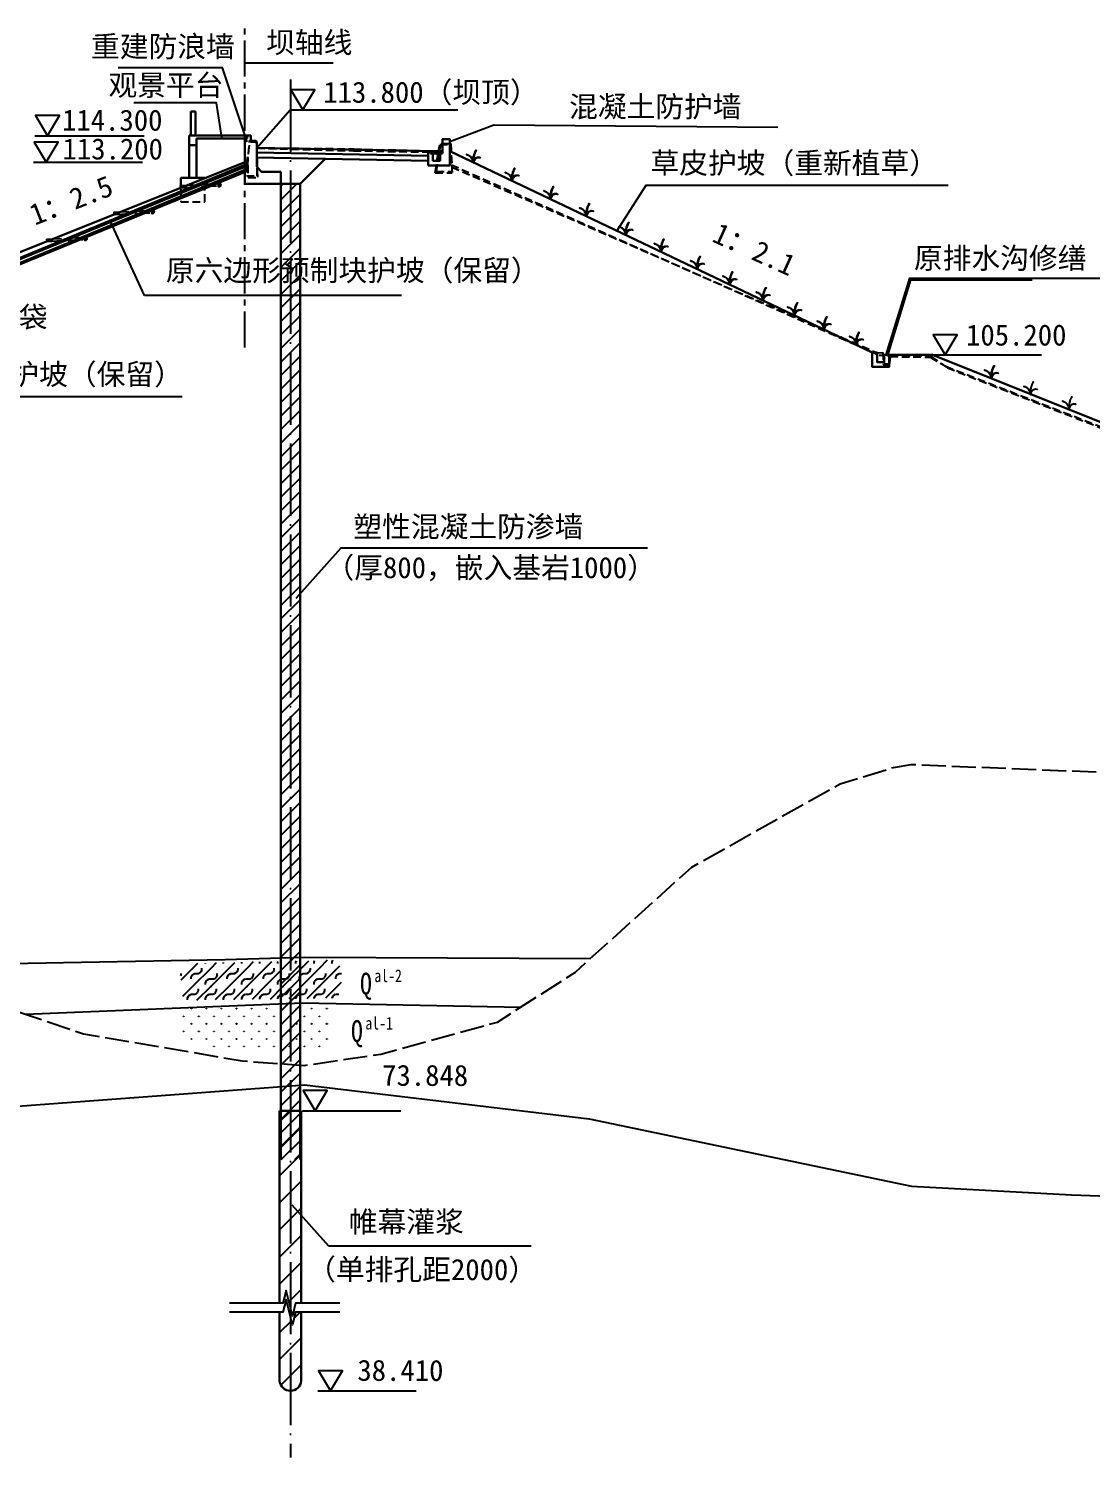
# Model space of a CAD drawing. Header units: millimetres. Extents: x 2456 to 5353, y 685 to 1986.
# Drawn here: x 3744.4 to 3920.9, y 911.2 to 1148.4 of the extents above; entities that cross this region are included whole.
import ezdxf
from ezdxf.enums import TextEntityAlignment as Align

# ---------------------------------------------------------------- set-up
doc = ezdxf.new("R2010")
doc.units = ezdxf.units.MM
for name, pattern in [('ACAD_ISO04W100', [30, 24, -3, 0, -3]), ('CENTER2', [1.125, 0.75, -0.125, 0.125, -0.125]), ('DASH', [0.35, 0.25, -0.1]), ('DASHED', [19.05, 12.7, -6.35]), ('line6', [20, 10, 0, 10]), ('X1', [5, 4, -1])]:
    doc.linetypes.add(name, pattern=pattern)
doc.layers.get('0').update_dxf_attribs({"color": 10})
doc.layers.add('0-剖面粗线TS', color=7, linetype='Continuous', lineweight=30)
doc.layers.add('结构线', color=201, linetype='Continuous', lineweight=30)
for name, color, linetype in [('0-地质', 7, 'Continuous'), ('grass', 7, 'Continuous'), ('TC', 8, 'Continuous'), ('TXT-DIM', 7, 'Continuous'), ('TXT-NOTE', 2, 'Continuous'), ('中心线', 1, 'ACAD_ISO04W100')]:
    doc.layers.add(name, color=color, linetype=linetype)
doc.styles.add('lhz', font='k.shx', dxfattribs={"height": 1, "bigfont": 'hztxt.shx'})
doc.styles.add('st', font='', dxfattribs={"height": 1.23})
doc.styles.add('宋体', font='')
doc.styles.get('st').set_extended_font_data('SimSun')
doc.styles.get('宋体').set_extended_font_data('SimSun')
doc.linetypes.add('LINE7F', pattern='A,3,["×",lhz,S=0.25,R=0,X=0.01,Y=-0.1],-0.2,["×",lhz,S=0.25,R=0,X=0.01,Y=-0.1],-0.2,["×",lhz,S=0.25,R=0,X=0.01,Y=-0.1],-0.2,["×",lhz,S=0.25,R=0,X=0.01,Y=-0.1],-0.2', length=3.8)

# ---------------------------------------------------------------- blocks, each defined once
blk = doc.blocks.new('$_grass2')
for points in [[(0.08, 0), (0.04, 0.09), (0.04, 0.18), (0, 0.28), (-0.04, 0.37), (-0.04, 0.46), (-0.08, 0.56), (-0.08, 0.65), (-0.16, 0.7), (-0.16, 0.79), (-0.23, 0.83), (-0.23, 0.93), (-0.31, 1.02), (-0.35, 1.11), (-0.43, 1.16), (-0.47, 1.25), (-0.55, 1.3), (-0.62, 1.34), (-0.7, 1.34), (-0.78, 1.39), (-0.86, 1.44), (-0.97, 1.44), (-1.05, 1.48), (-1.36, 1.48), (-1.44, 1.44), (-1.52, 1.44), (-1.52, 1.48)], [(1.75, 1.86), (1.71, 1.9), (1.79, 1.9), (1.64, 1.9), (1.56, 1.86), (1.44, 1.86), (1.36, 1.81), (1.29, 1.76), (1.21, 1.72), (1.13, 1.72), (1.09, 1.62), (1.01, 1.62), (0.94, 1.58), (0.86, 1.53), (0.74, 1.44), (0.66, 1.34), (0.66, 1.25), (0.58, 1.16), (0.51, 1.11), (0.51, 1.02), (0.43, 1.02), (0.39, 0.88), (0.35, 0.79), (0.27, 0.74), (0.27, 0.65), (0.23, 0.56), (0.2, 0.46), (0.12, 0.28), (0.08, 0.18), (0, 0), (0, 0.14), (0.04, 0.23), (0.04, 0.6), (0.08, 0.7), (0.08, 1.16), (0.04, 1.3), (0.04, 1.58), (0, 1.72), (0, 1.81), (-0.04, 1.9), (-0.04, 2.09), (-0.08, 2.18), (-0.08, 2.27), (-0.16, 2.37), (-0.16, 2.46), (-0.19, 2.55), (-0.23, 2.64), (-0.27, 2.74), (-0.31, 2.83), (-0.35, 2.92), (-0.39, 3.02), (-0.39, 3.11), (-0.39, 3.06)]]:
    blk.add_lwpolyline(points)
blk = doc.blocks.new('_grass2')
at = {"layer": 'grass'}
blk.add_blockref('$_grass2', (0, 0), dxfattribs=at)

msp = doc.modelspace()

# ---------------------------------------------------------------- hatches: boundary and pattern name
h = msp.add_hatch()
h.set_pattern_fill('ANSI31', color=0, scale=0.5, style=0)
h.set_pattern_definition([(45, (3787.2701, 1094.0545), (-1.122532, 1.122532), [])])
h.paths.add_polyline_path([(3789.4765, 1122.6413), (3786.2765, 1122.6413), (3786.2765, 1056.82), (3786.2765, 968.7762), (3789.4765, 968.7762)])
h = msp.add_hatch()
h.set_pattern_fill('ANSI31', color=0, scale=0.5, style=0)
h.set_pattern_definition([(45, (3787.2701, 1094.0545), (-1.122532, 1.122532), [])])
h.paths.add_polyline_path([(3789.4765, 1122.6413), (3786.2765, 1122.6413), (3786.2765, 1056.82), (3786.2765, 960.6601), (3789.4765, 960.6601)])
at = {"layer": '0-地质'}
h = msp.add_hatch(dxfattribs=at)
h.set_pattern_fill('Q123', color=0, scale=6, style=0, pattern_type=2)
h.set_pattern_definition([(90, (-2810.6167, 3888.646), (-6, 4e-16), [0.3, -5.7]), (63.4349, (-2810.6167, 3888.9458), (2.4e-06, 6.0000001), [0.33541, -13.08102]), (45, (-2810.4667, 3889.246), (5e-16, 6.0000019), [0.212132, -8.27316]), (26.5651, (-2810.3167, 3889.3958), (-6.0000001, -2.4e-06), [0.33541, -13.08102]), (0, (-2810.0167, 3889.546), (0, 6), [0.3, -5.7]), (0, (-2809.7167, 3889.546), (0, 6), [0.3, -5.7]), (26.5651, (-2809.4167, 3889.5458), (-6.0000001, -2.4e-06), [0.33541, -13.08102]), (45, (-2809.1167, 3889.696), (5e-16, 6.0000019), [0.212132, -8.27316]), (63.4349, (-2808.9667, 3889.8458), (2.4e-06, 6.0000001), [0.33541, -13.08102]), (90, (-2808.8167, 3890.146), (-6, 4e-16), [0.3, -5.7]), (45, (-2813.3167, 3887.446), (5e-16, 6.0000019), [8.48526, -2.14e-05]), (225, (-2807.3167, 3890.446), (9e-16, 6.0000019), [4.242642, -4.242642]), (225, (-2810.3167, 3893.446), (9e-16, 6.0000019), [4.242642, -4.242642]), (0, (-2813.3167, 3888.646), (1e-15, 6), [0.15, -5.85]), (0, (-2813.1667, 3888.646), (0, 6), [0.3, -5.7]), (26.5651, (-2812.8667, 3888.6458), (-6.0000001, -2.4e-06), [0.33541, -13.08102]), (45, (-2812.5667, 3888.796), (5e-16, 6.0000019), [0.212132, -8.27316]), (63.4349, (-2812.4167, 3888.9458), (2.4e-06, 6.0000001), [0.33541, -13.08102]), (90, (-2812.2667, 3889.246), (-6, 4e-16), [0.3, -5.7]), (0, (-2813.3167, 3892.096), (0, 6), [0.3, -5.7]), (26.5651, (-2813.0167, 3892.0958), (-6.0000001, -2.4e-06), [0.33541, -13.08102]), (45, (-2812.7167, 3892.246), (5e-16, 6.0000019), [0.212132, -8.27316]), (63.4349, (-2812.5667, 3892.3958), (2.4e-06, 6.0000001), [0.33541, -13.08102]), (90, (-2812.4167, 3892.696), (-6, 4e-16), [0.3, -5.7]), (90, (-2811.2167, 3891.196), (-6, 4e-16), [0.3, -5.7]), (63.4349, (-2811.2167, 3891.4958), (2.4e-06, 6.0000001), [0.33541, -13.08102]), (45, (-2811.0667, 3891.796), (-6.0000019, 5e-16), [0.212132, -8.27316]), (26.5651, (-2810.9167, 3891.9458), (-6.0000001, -2.4e-06), [0.33541, -13.08102]), (0, (-2810.6167, 3892.096), (0, 6), [0.3, -5.7]), (0, (-2810.3167, 3892.096), (0, 6), [0.3, -5.7]), (26.5651, (-2810.0167, 3892.0958), (-6.0000001, -2.4e-06), [0.33541, -13.08102]), (45, (-2809.7167, 3892.246), (5e-16, 6.0000019), [0.212132, -8.27316]), (63.4349, (-2809.5667, 3892.3958), (2.4e-06, 6.0000001), [0.33541, -13.08102]), (90, (-2809.4167, 3892.696), (-6, 4e-16), [0.3, -5.7]), (90, (-2808.2167, 3887.746), (-6, 4e-16), [0.3, -5.7]), (63.4349, (-2808.2167, 3888.0458), (2.4e-06, 6.0000001), [0.33541, -13.08102]), (45, (-2808.0667, 3888.346), (5e-16, 6.0000019), [0.212132, -8.27316]), (26.5651, (-2807.9167, 3888.4958), (-6.0000001, -2.4e-06), [0.33541, -13.08102]), (3e-14, (-2807.6167, 3888.646), (-3e-15, 6), [0.3, -5.7]), (90, (-2808.2167, 3891.196), (-6, 4e-16), [0.3, -5.7]), (63.4349, (-2808.2167, 3891.4958), (2.4e-06, 6.0000001), [0.33541, -13.08102]), (45, (-2808.0667, 3891.796), (-6.0000019, 5e-16), [0.212132, -8.27316]), (26.5651, (-2807.9167, 3891.9458), (-6.0000001, -2.4e-06), [0.33541, -13.08102]), (0, (-2807.6167, 3892.096), (0, 6), [0.3, -5.7]), (45, (-2807.3167, 3893.4458), (5e-16, 6.0000019), [2.14e-05, -8.48526]), (0, (-2807.3167, 3893.446), (0, 6), [0, -6])])
h.paths.add_polyline_path([(3795.7714, 987.4824), (3796.4598, 990.8724), (3795.8964, 993.79), (3769.5564, 993.1894), (3770.0038, 987.0775)])
h = msp.add_hatch(dxfattribs=at)
h.set_pattern_fill('Q110', color=0, scale=5, style=0, pattern_type=2)
h.set_pattern_definition([(0, (-1439.8666, 3404.475), (0, 5), [0.0625, -4.9375]), (180, (-1439.804, 3404.4125), (-6e-16, -5), [0.0625, -4.9375]), (270, (-1439.804, 3404.475), (5, -9e-16), [0.0625, -4.9375]), (90, (-1439.8666, 3404.4125), (-5, 3e-16), [0.0625, -4.9375]), (0, (-1441.1166, 3405.725), (0, 5), [0.0625, -4.9375]), (270, (-1441.054, 3405.725), (5, -9e-16), [0.0625, -4.9375]), (180, (-1441.054, 3405.6625), (-6e-16, -5), [0.0625, -4.9375]), (90, (-1441.1166, 3405.6625), (-5, 3e-16), [0.0625, -4.9375]), (0, (-1441.1166, 3403.225), (0, 5), [0.0625, -4.9375]), (270, (-1441.054, 3403.225), (5, -9e-16), [0.0625, -4.9375]), (180, (-1441.054, 3403.1625), (-6e-16, -5), [0.0625, -4.9375]), (90, (-1441.1166, 3403.1625), (-5, 3e-16), [0.0625, -4.9375]), (270, (-1442.304, 3404.475), (5, -9e-16), [0.0625, -4.9375]), (0, (-1439.8666, 3401.975), (0, 5), [0.0625, -4.9375]), (270, (-1439.804, 3401.975), (5, -9e-16), [0.0625, -4.9375]), (180, (-1439.804, 3401.9125), (-6e-16, -5), [0.0625, -4.9375]), (90, (-1439.8666, 3401.9125), (-5, 3e-16), [0.0625, -4.9375]), (270, (-1442.304, 3401.975), (5, -9e-16), [0.0625, -4.9375]), (0, (-1443.6166, 3405.725), (0, 5), [0.0625, -4.9375]), (180, (-1443.554, 3405.6625), (-6e-16, -5), [0.0625, -4.9375]), (90, (-1443.6166, 3405.6625), (-5, 3e-16), [0.0625, -4.9375]), (270, (-1443.554, 3405.725), (5, -9e-16), [0.0625, -4.9375]), (0, (-1443.6166, 3403.225), (0, 5), [0.0625, -4.9375]), (180, (-1443.554, 3403.1625), (-6e-16, -5), [0.0625, -4.9375]), (90, (-1443.6166, 3403.1625), (-5, 3e-16), [0.0625, -4.9375]), (270, (-1443.554, 3403.225), (5, -9e-16), [0.0625, -4.9375]), (90, (-1442.3666, 3404.4125), (-5, 3e-16), [0.0625, -4.9375]), (90, (-1442.3666, 3401.9125), (-5, 3e-16), [0.0625, -4.9375]), (0, (-1442.3666, 3404.475), (0, 5), [0.0625, -4.9375]), (180, (-1442.304, 3404.4125), (-6e-16, -5), [0.0625, -4.9375]), (0, (-1442.3666, 3401.975), (0, 5), [0.0625, -4.9375]), (180, (-1442.304, 3401.9125), (-6e-16, -5), [0.0625, -4.9375])])
h.paths.add_polyline_path([(3769.242, 979.6953), (3794.5225, 978.5921), (3795.092, 985.7384), (3769.3743, 985.7591)])
at = {"layer": 'TC'}
h = msp.add_hatch(dxfattribs=at)
h.set_pattern_fill('ANSI31', color=0, angle=360, style=0)
h.set_pattern_definition([(45, (3788.4863, 960.3667), (-2.24506, 2.24506), [])])
h.paths.add_polyline_path([(3789.6765, 968.7762), (3786.0765, 968.7762), (3786.0765, 936.8297), (3786.6282, 936.8297), (3787.1562, 938.9418), (3788.2122, 934.7177), (3788.7402, 936.8297), (3789.6765, 936.8297)])
h = msp.add_hatch(dxfattribs=at)
h.set_pattern_fill('ANSI31', color=0, angle=360, style=0)
h.set_pattern_definition([(45, (2202.4688, 812.116), (-2.245064, 2.245064), [])])
h.paths.add_polyline_path([(3789.6765, 935.3401), (3788.7402, 935.3401), (3788.2122, 933.2281), (3787.1562, 937.4522), (3786.6282, 935.3401), (3786.0765, 935.3401), (3786.0765, 923.9496, 0.92820088), (3789.6765, 923.9496)])

# ---------------------------------------------------------------- linework, layer by layer
at = {"color": 0, "linetype": 'CENTER2', "ltscale": 8, "flags": 128}
msp.add_lwpolyline([(3780.2765, 1095.4569), (3780.2765, 1148.4195)], dxfattribs=at)
msp.add_lwpolyline([(3780.2765, 1095.4569), (3780.2765, 1148.4195)], dxfattribs=at)
at = {"color": 0, "linetype": 'DASHED', "ltscale": 0.1}
for points in [[(3731.4885, 1105.4493), (3780.7765, 1125.6853), (3781.1005, 1129.8253), (3782.2125, 1129.8493), (3782.2805, 1128.6053), (3798.3925, 1128.4573), (3812.6125, 1128.0653), (3812.9005, 1129.3253), (3814.4965, 1129.3213), (3814.6805, 1125.4253), (3885.3405, 1094.5773), (3886.2165, 1094.6493), (3886.2765, 1092.6533), (3887.3325, 1092.5693), (3887.5805, 1094.1853), (3894.2685, 1093.9773), (3896.9525, 1092.0933), (3972.6965, 1062.4693)], [(3734.6405, 1106.9573), (3780.5885, 1125.9213), (3781.2205, 1129.8213), (3782.1525, 1129.8413), (3782.3365, 1128.5693), (3798.3285, 1128.1333), (3812.4205, 1127.8973), (3812.6645, 1129.1893), (3814.3005, 1129.1853), (3814.6005, 1125.8053), (3885.6045, 1094.1933), (3886.3005, 1094.1853), (3886.4725, 1092.7453), (3887.2645, 1092.7813), (3887.4565, 1093.9613), (3894.0685, 1093.8533), (3896.6645, 1092.3493), (3973.1885, 1062.5413)], [(3780.5885, 1125.9213), (3780.5987, 1124.0245), (3782.3763, 1123.9889), (3782.3365, 1128.5693)], [(3782.2765, 1128.6413), (3782.4041, 1123.7289)], [(3780.7765, 1125.6853), (3780.8374, 1123.6883), (3782.3947, 1123.7287)], [(3769.6878, 1123.6422), (3769.6878, 1119.6422), (3773.6878, 1119.6422), (3773.6878, 1123.6422)], [(3769.6878, 1123.6422), (3769.6878, 1119.6422), (3773.6878, 1119.6422), (3773.6878, 1123.6422)]]:
    msp.add_lwpolyline(points, dxfattribs=at)
at = {"color": 0, "linetype": 'DASHED', "ltscale": 0.1, "flags": 128}
for points in [[(3811.9284, 1124.4989), (3812.4205, 1127.8973)], [(3812.1204, 1124.6669), (3812.6125, 1128.0653)], [(3811.9284, 1124.4989), (3814.7241, 1124.4989)], [(3812.1204, 1124.6669), (3814.6961, 1124.6669)], [(3814.6005, 1125.8053), (3814.7241, 1124.4989)], [(3814.6805, 1125.4253), (3814.6961, 1124.6669)]]:
    msp.add_lwpolyline(points, dxfattribs=at)
at = {"color": 0, "linetype": 'DASH', "ltscale": 10, "flags": 128}
for points in [[(3769.5935, 1122.3765), (3775.8773, 1122.6907)], [(3769.5935, 1122.3765), (3775.8773, 1122.6907)], [(3769.6123, 1122.002), (3775.896, 1122.3162)], [(3769.6123, 1122.002), (3775.896, 1122.3162)], [(3758.5274, 1117.9236), (3764.8111, 1118.2378)], [(3758.5274, 1117.9236), (3764.8111, 1118.2378)], [(3758.5461, 1117.5491), (3764.8298, 1117.8633)], [(3758.5461, 1117.5491), (3764.8298, 1117.8633)], [(3747.3856, 1113.4669), (3753.6694, 1113.7811)], [(3747.3856, 1113.4669), (3753.6694, 1113.7811)], [(3747.4044, 1113.0924), (3753.6881, 1113.4066)], [(3747.4044, 1113.0924), (3753.6881, 1113.4066)]]:
    msp.add_lwpolyline(points, dxfattribs=at)
at = {"color": 0, "flags": 128}
for points in [[(3769.5935, 1122.3765), (3769.6123, 1122.002)], [(3769.5935, 1122.3765), (3769.6123, 1122.002)], [(3775.8576, 1122.756), (3775.9837, 1122.8144), (3776.1191, 1122.8004), (3776.189, 1122.723), (3776.2923, 1122.5346), (3776.2863, 1122.3372), (3776.2426, 1122.2724), (3776.1756, 1122.177), (3776.0064, 1122.1287), (3775.9346, 1122.1611), (3775.8857, 1122.1942)], [(3775.8576, 1122.756), (3775.9837, 1122.8144), (3776.1191, 1122.8004), (3776.189, 1122.723), (3776.2923, 1122.5346), (3776.2863, 1122.3372), (3776.2426, 1122.2724), (3776.1756, 1122.177), (3776.0064, 1122.1287), (3775.9346, 1122.1611), (3775.8857, 1122.1942)], [(3775.9101, 1122.1777), (3776.1191, 1122.8004), (3775.8576, 1122.756), (3776.2863, 1122.3372), (3775.8739, 1122.4299), (3776.2397, 1122.6306), (3776.1756, 1122.177), (3775.8668, 1122.572), (3776.0064, 1122.1287), (3776.189, 1122.723), (3776.2893, 1122.4359), (3775.9884, 1122.7782), (3775.8668, 1122.572), (3776.2863, 1122.3372), (3776.2923, 1122.5346), (3775.8615, 1122.6783), (3776.091, 1122.1529), (3776.2426, 1122.2724), (3775.8576, 1122.756)], [(3775.9101, 1122.1777), (3776.1191, 1122.8004), (3775.8576, 1122.756), (3776.2863, 1122.3372), (3775.8739, 1122.4299), (3776.2397, 1122.6306), (3776.1756, 1122.177), (3775.8668, 1122.572), (3776.0064, 1122.1287), (3776.189, 1122.723), (3776.2893, 1122.4359), (3775.9884, 1122.7782), (3775.8668, 1122.572), (3776.2863, 1122.3372), (3776.2923, 1122.5346), (3775.8615, 1122.6783), (3776.091, 1122.1529), (3776.2426, 1122.2724), (3775.8576, 1122.756)], [(3775.8576, 1122.756), (3775.8857, 1122.1942)], [(3775.8576, 1122.756), (3775.8857, 1122.1942)], [(3758.5274, 1117.9236), (3758.5461, 1117.5491)], [(3758.5274, 1117.9236), (3758.5461, 1117.5491)], [(3764.7914, 1118.3031), (3764.9175, 1118.3615), (3765.0529, 1118.3475), (3765.1228, 1118.2701), (3765.2262, 1118.0817), (3765.2201, 1117.8842), (3765.1764, 1117.8195), (3765.1095, 1117.7241), (3764.9402, 1117.6758), (3764.8684, 1117.7082), (3764.8195, 1117.7413)], [(3764.7914, 1118.3031), (3764.9175, 1118.3615), (3765.0529, 1118.3475), (3765.1228, 1118.2701), (3765.2262, 1118.0817), (3765.2201, 1117.8842), (3765.1764, 1117.8195), (3765.1095, 1117.7241), (3764.9402, 1117.6758), (3764.8684, 1117.7082), (3764.8195, 1117.7413)], [(3764.8439, 1117.7248), (3765.0529, 1118.3475), (3764.7914, 1118.3031), (3765.2201, 1117.8842), (3764.8077, 1117.977), (3765.1735, 1118.1777), (3765.1095, 1117.7241), (3764.8006, 1118.1191), (3764.9402, 1117.6758), (3765.1228, 1118.2701), (3765.2231, 1117.983), (3764.9222, 1118.3253), (3764.8006, 1118.1191), (3765.2201, 1117.8842), (3765.2262, 1118.0817), (3764.7953, 1118.2254), (3765.0248, 1117.6999), (3765.1764, 1117.8195), (3764.7914, 1118.3031)], [(3764.8439, 1117.7248), (3765.0529, 1118.3475), (3764.7914, 1118.3031), (3765.2201, 1117.8842), (3764.8077, 1117.977), (3765.1735, 1118.1777), (3765.1095, 1117.7241), (3764.8006, 1118.1191), (3764.9402, 1117.6758), (3765.1228, 1118.2701), (3765.2231, 1117.983), (3764.9222, 1118.3253), (3764.8006, 1118.1191), (3765.2201, 1117.8842), (3765.2262, 1118.0817), (3764.7953, 1118.2254), (3765.0248, 1117.6999), (3765.1764, 1117.8195), (3764.7914, 1118.3031)], [(3764.7914, 1118.3031), (3764.8195, 1117.7413)], [(3764.7914, 1118.3031), (3764.8195, 1117.7413)], [(3747.3856, 1113.4669), (3747.4044, 1113.0924)], [(3747.3856, 1113.4669), (3747.4044, 1113.0924)], [(3753.6497, 1113.8464), (3753.7758, 1113.9048), (3753.9112, 1113.8908), (3753.9811, 1113.8134), (3754.0844, 1113.625), (3754.0784, 1113.4276), (3754.0347, 1113.3628), (3753.9677, 1113.2674), (3753.7985, 1113.2191), (3753.7267, 1113.2515), (3753.6777, 1113.2846)], [(3753.6497, 1113.8464), (3753.7758, 1113.9048), (3753.9112, 1113.8908), (3753.9811, 1113.8134), (3754.0844, 1113.625), (3754.0784, 1113.4276), (3754.0347, 1113.3628), (3753.9677, 1113.2674), (3753.7985, 1113.2191), (3753.7267, 1113.2515), (3753.6777, 1113.2846)], [(3753.7022, 1113.2681), (3753.9112, 1113.8908), (3753.6497, 1113.8464), (3754.0784, 1113.4276), (3753.666, 1113.5203), (3754.0318, 1113.721), (3753.9677, 1113.2674), (3753.6589, 1113.6624), (3753.7985, 1113.2191), (3753.9811, 1113.8134), (3754.0814, 1113.5263), (3753.7804, 1113.8686), (3753.6589, 1113.6624), (3754.0784, 1113.4276), (3754.0844, 1113.625), (3753.6535, 1113.7687), (3753.8831, 1113.2433), (3754.0347, 1113.3628), (3753.6497, 1113.8464)], [(3753.7022, 1113.2681), (3753.9112, 1113.8908), (3753.6497, 1113.8464), (3754.0784, 1113.4276), (3753.666, 1113.5203), (3754.0318, 1113.721), (3753.9677, 1113.2674), (3753.6589, 1113.6624), (3753.7985, 1113.2191), (3753.9811, 1113.8134), (3754.0814, 1113.5263), (3753.7804, 1113.8686), (3753.6589, 1113.6624), (3754.0784, 1113.4276), (3754.0844, 1113.625), (3753.6535, 1113.7687), (3753.8831, 1113.2433), (3754.0347, 1113.3628), (3753.6497, 1113.8464)], [(3753.6497, 1113.8464), (3753.6777, 1113.2846)], [(3753.6497, 1113.8464), (3753.6777, 1113.2846)]]:
    msp.add_lwpolyline(points, dxfattribs=at)
at = {"layer": '0-剖面粗线TS', "color": 0}
msp.add_line((3789.4765, 1122.6413), (3793.6723, 1126.837), dxfattribs=at)
msp.add_line((3789.4765, 1122.6413), (3793.6723, 1126.837), dxfattribs=at)
at = {"layer": '0-剖面粗线TS', "color": 0, "flags": 128}
for points in [[(3771.3301, 1130.6413), (3771.3301, 1134.6413)], [(3772.1301, 1134.6413), (3771.3301, 1134.6413)], [(3771.3301, 1130.6413), (3771.3301, 1134.6413)], [(3772.1301, 1134.6413), (3771.3301, 1134.6413)], [(3772.1301, 1130.6413), (3772.1301, 1134.6413)], [(3772.1301, 1130.6413), (3772.1301, 1134.6413)], [(3781.2765, 1130.6422), (3771.0765, 1130.6422)], [(3771.0765, 1130.6422), (3771.0765, 1123.6422)], [(3781.2765, 1130.6422), (3771.0765, 1130.6422)], [(3771.0765, 1130.6422), (3771.0765, 1123.6422)], [(3772.2765, 1123.6422), (3772.2765, 1130.1622)], [(3780.6765, 1130.1622), (3772.2765, 1130.1622)], [(3772.2765, 1130.1622), (3772.2765, 1125.4422)], [(3772.2765, 1123.6422), (3772.2765, 1130.1622)], [(3780.6765, 1130.1622), (3772.2765, 1130.1622)], [(3772.2765, 1130.1622), (3772.2765, 1125.4422)], [(3780.2765, 1122.6413), (3780.2765, 1130.6413)], [(3780.2765, 1122.6413), (3780.2765, 1130.6413)], [(3780.6765, 1130.1622), (3780.6765, 1130.6422)], [(3780.6765, 1130.1622), (3780.6765, 1130.6422)], [(3782.2765, 1129.6413), (3781.2765, 1129.6413), (3781.2765, 1130.6422)], [(3782.2765, 1129.6413), (3781.2765, 1129.6413), (3781.2765, 1130.6422)], [(3782.2765, 1125.4413), (3782.2765, 1129.6413)], [(3782.2765, 1125.4413), (3782.2765, 1129.6413)], [(3814.3269, 1128.0413), (3814.3269, 1130.0653), (3813.1264, 1130.0653), (3813.1264, 1128.0653)], [(3814.3269, 1128.0413), (3814.3269, 1130.0653), (3813.1264, 1130.0653), (3813.1264, 1128.0653)], [(3772.2765, 1129.0422), (3771.0765, 1129.0422)], [(3772.2765, 1129.0422), (3771.0765, 1129.0422)], [(3782.2765, 1128.6413), (3811.1264, 1128.0643)], [(3782.2765, 1128.6413), (3812.2765, 1128.0413)], [(3782.2765, 1127.8411), (3810.7264, 1127.2721)], [(3782.2765, 1127.8411), (3810.7264, 1127.2721)], [(3782.2765, 1127.0409), (3810.7264, 1126.4719)], [(3782.2765, 1127.0409), (3810.7264, 1126.4719)], [(3814.3264, 1128.0415), (3884.4669, 1094.6413)], [(3814.3264, 1128.0415), (3884.4669, 1094.6413)], [(3782.2765, 1125.4413), (3783.0765, 1124.6413)], [(3782.2765, 1125.4413), (3783.0765, 1124.6413)], [(3783.0765, 1124.6413), (3786.2765, 1124.6413)], [(3783.0765, 1124.6413), (3786.2765, 1124.6413)], [(3784.2765, 1124.6413), (3786.2765, 1124.6413)], [(3786.2765, 1122.6413), (3786.2765, 1124.6413)], [(3786.2765, 1122.6413), (3786.2765, 1124.6413)], [(3773.6878, 1123.6422), (3769.6765, 1123.6422)], [(3769.6765, 1122.0013), (3769.6765, 1123.6422)], [(3773.6878, 1123.6422), (3769.6765, 1123.6422)], [(3769.6765, 1122.0013), (3769.6765, 1123.6422)], [(3780.2765, 1122.6413), (3786.2765, 1122.6413)], [(3780.2765, 1122.6413), (3788.2765, 1122.6413)]]:
    msp.add_lwpolyline(points, dxfattribs=at)
at = {"layer": '0-剖面粗线TS', "color": 0, "linetype": 'Continuous', "flags": 128}
for points in [[(3810.7264, 1125.6653), (3810.7264, 1128.0653)], [(3810.7264, 1125.6653), (3810.7264, 1128.0653)], [(3813.1264, 1128.0653), (3811.1264, 1128.0653), (3811.1264, 1127.6653)], [(3813.1264, 1128.0653), (3811.1264, 1128.0653), (3811.1264, 1127.6653)], [(3813.1264, 1127.6653), (3811.1264, 1127.6653)], [(3813.1264, 1127.6653), (3811.1264, 1127.6653)], [(3811.5264, 1126.4653), (3811.5264, 1127.6653)], [(3811.5264, 1126.4653), (3811.5264, 1127.6653)], [(3812.7264, 1126.4653), (3812.7264, 1127.6653)], [(3812.7264, 1126.4653), (3812.7264, 1127.6653)], [(3813.1264, 1128.0653), (3813.1264, 1127.6653)], [(3813.1264, 1128.0653), (3813.1264, 1127.6653)], [(3814.3264, 1125.6653), (3814.3264, 1128.0653)], [(3814.3264, 1125.6653), (3814.3264, 1128.0653)], [(3664.977, 1080.69), (3676.7125, 1084.8293), (3676.8005, 1085.3573), (3682.1685, 1085.3853), (3704.0725, 1094.6253), (3704.1525, 1095.9213), (3707.7565, 1095.8653), (3734.6405, 1106.9573), (3780.2765, 1125.7925)], [(3665.0237, 1080.5733), (3676.3245, 1084.8133), (3676.6165, 1085.5053), (3683.3525, 1085.6013), (3703.9045, 1094.3613), (3704.2805, 1095.7933), (3707.4565, 1095.8213), (3731.4885, 1105.4493), (3780.2765, 1125.48)], [(3665.2744, 1079.9466), (3677.424, 1084.2319), (3677.4788, 1084.5608), (3682.3323, 1084.5861), (3704.8404, 1094.0809), (3707.9091, 1095.0628), (3707.9091, 1095.0628), (3734.9457, 1106.2177), (3780.5931, 1125.0577)], [(3706.2765, 1096.6413), (3780.2765, 1126.2413)], [(3706.2765, 1096.6413), (3780.2765, 1126.2413)], [(3707.6725, 1095.046), (3731.7892, 1104.7079), (3780.8026, 1124.8311)], [(3810.7264, 1125.6653), (3814.3264, 1125.6653)], [(3810.7264, 1125.6653), (3814.3264, 1125.6653)], [(3811.5264, 1126.4653), (3812.7264, 1126.4653)], [(3811.5264, 1126.4653), (3812.7264, 1126.4653)], [(3750.8665, 1113.6541), (3751.1703, 1112.9141)], [(3750.9543, 1113.4413), (3751.2582, 1112.7012)], [(3750.9543, 1113.4413), (3751.2582, 1112.7012)], [(3884.4669, 1094.6413), (3884.4669, 1092.2413), (3887.2669, 1092.2413), (3887.2669, 1094.2413)], [(3884.4669, 1094.6413), (3885.2669, 1094.6413)], [(3884.4669, 1094.6413), (3884.4669, 1092.2413), (3887.2669, 1092.2413), (3887.2669, 1094.2413)], [(3884.4669, 1094.6413), (3885.2669, 1094.6413)], [(3885.2669, 1094.6413), (3885.2669, 1093.0413), (3886.4669, 1093.0413), (3886.4669, 1094.2413)], [(3885.2669, 1094.6413), (3885.2669, 1093.0413), (3886.4669, 1093.0413), (3886.4669, 1094.2413)], [(3887.2669, 1094.2413), (3886.4669, 1094.2413)], [(3887.2669, 1094.2413), (3886.4669, 1094.2413)], [(3887.2669, 1094.2413), (3894.4669, 1094.2413)], [(3887.2669, 1094.2413), (3894.4669, 1094.2413)], [(3894.4669, 1094.2413), (3973.4669, 1062.6413)], [(3894.4669, 1094.2413), (3973.4669, 1062.6413)], [(3789.4765, 968.7762), (3786.2765, 968.7762)]]:
    msp.add_lwpolyline(points, dxfattribs=at)
at = {"layer": '0-地质', "color": 0, "linetype": 'X1', "flags": 128}
msp.add_lwpolyline([(3466.0527, 990.6539), (3495.9579, 994.2186), (3567.3648, 1000.0681), (3649.8831, 1003.2617), (3679.8543, 1003.9029), (3688.9508, 1002.017), (3710.6732, 996.1487), (3733.809, 988.2596), (3753.4972, 981.5495), (3779.8853, 977.0474), (3790.1675, 976.2884), (3802.8646, 978.1798), (3822.2735, 983.5019), (3835.1969, 991.7955), (3854.4912, 1009.2043), (3879.1204, 1023.0465), (3887.9779, 1025.7423), (3890.953, 1026.2623), (3925.1867, 1024.8721), (3951.1841, 1022.4048), (3978.1704, 1019.8003), (4035.5306, 1010.5467), (4101.7625, 999.6493), (4129.8953, 998.4933), (4172.2835, 994.439), (4212.4165, 993.2073)], dxfattribs=at)
at = {"layer": '0-地质', "color": 0}
for points in [[(3720.372, 992.8415), (3777.0462, 993.8783), (3790.193, 994.2805), (3837.7084, 994.0616)], [(3743.9231, 984.8125), (3789.893, 986.6805), (3826.1351, 985.98)]]:
    msp.add_lwpolyline(points, dxfattribs=at)
at = {"layer": '0-地质', "color": 0, "linetype": 'LINE7F', "ltscale": 10, "flags": 128}
msp.add_lwpolyline([(3466.9991, 954.8693), (3492.1731, 957.5574), (3601.5857, 965.4891), (3680.193, 965.4764), (3742.6006, 969.518), (3790.193, 973.0805), (3837.4834, 967.4066), (3890.993, 956.2764), (3917.5223, 954.7876), (3978.1867, 952.6764), (4124.6795, 947.9501), (4212.4165, 945.8323)], dxfattribs=at)
at = {"layer": 'TXT-NOTE', "color": 0}
for p, q in [((3780.2765, 1142.751), (3794.9843, 1142.751)), ((3780.2765, 1142.751), (3794.9843, 1142.751)), ((3787.8276, 1134.9141), (3815.6384, 1134.9141)), ((3787.8276, 1134.9141), (3815.6384, 1134.9141)), ((3745.4627, 1130.6413), (3763.5819, 1130.6413)), ((3745.2218, 1126.2413), (3763.3411, 1126.2413)), ((3806.327, 1104.1159), (3763.6504, 1104.1159)), ((3894.4669, 1094.2413), (3912.5862, 1094.2413)), ((3894.4669, 1094.2413), (3912.5862, 1094.2413)), ((3769.8739, 1087.2864), (3719.8792, 1087.2864)), ((3796.2477, 1062.1837), (3788.7604, 1053.8277)), ((3847.1742, 1062.1837), (3796.2477, 1062.1837)), ((3789.8765, 968.7762), (3806.2082, 968.7762)), ((3794.2706, 946.2904), (3788.177, 953.0847)), ((3827.8625, 946.2904), (3794.2706, 946.2904)), ((3827.8625, 946.2904), (3794.2706, 946.2904)), ((3792.4384, 922.2804), (3808.7701, 922.2804))]:
    msp.add_line(p, q, dxfattribs=at)
for points in [[(3780.6893, 1129.6287), (3776.5939, 1141.9099), (3759.2644, 1141.9099)], [(3780.6893, 1129.6287), (3776.5939, 1141.9099), (3759.2644, 1141.9099)], [(3776.4925, 1130.3591), (3775.601, 1136.0936), (3761.8723, 1136.0936)], [(3776.4925, 1130.3591), (3775.601, 1136.0936), (3761.8723, 1136.0936)], [(3886.7837, 1094.2515), (3890.6959, 1106.9644), (3922.7504, 1106.9644)], [(3886.9733, 1093.9715), (3890.8855, 1106.6844), (3911.0211, 1106.6844)], [(3796.0817, 936.8297), (3788.7402, 936.8297), (3788.2122, 934.7177), (3787.1562, 938.9418), (3786.6282, 936.8297), (3777.7789, 936.8297)], [(3796.0817, 935.3401), (3788.7402, 935.3401), (3788.2122, 933.2281), (3787.1562, 937.4522), (3786.6282, 935.3401), (3777.7789, 935.3401)]]:
    msp.add_lwpolyline(points, dxfattribs=at)
for points in [[(3789.9279, 1134.9141), (3791.9246, 1138.2483), (3787.9311, 1138.2483)], [(3789.9279, 1134.9141), (3791.9246, 1138.2483), (3787.9311, 1138.2483)], [(3747.563, 1130.6413), (3749.5597, 1133.9754), (3745.5662, 1133.9754)], [(3747.3222, 1126.2413), (3749.3189, 1129.5754), (3745.3254, 1129.5754)], [(3896.5673, 1094.2413), (3898.564, 1097.5754), (3894.5705, 1097.5754)], [(3896.5673, 1094.2413), (3898.564, 1097.5754), (3894.5705, 1097.5754)], [(3791.9769, 968.7762), (3793.9736, 972.1104), (3789.9801, 972.1104)], [(3794.5387, 922.2804), (3796.5354, 925.6146), (3792.542, 925.6146)]]:
    msp.add_lwpolyline(points, close=True, dxfattribs=at)
at = {"layer": 'TXT-NOTE', "color": 0, "flags": 128}
for points in [[(3782.2805, 1128.6053), (3787.8276, 1134.9141)], [(3782.2805, 1128.6053), (3787.8276, 1134.9141)], [(3868.7864, 1132.004), (3821.6286, 1132.3942), (3814.3269, 1129.642)], [(3881.9429, 1122.3763), (3846.8795, 1122.3763), (3842.0817, 1114.8247)], [(3897.0842, 1122.3763), (3846.8795, 1122.3763), (3842.0817, 1114.8247)], [(3763.6504, 1104.1159), (3758.0176, 1116.3683)]]:
    msp.add_lwpolyline(points, dxfattribs=at)
at = {"layer": '中心线', "color": 0, "ltscale": 0.5}
msp.add_line((3787.8765, 1139.9544), (3787.8765, 911.2177), dxfattribs=at)
msp.add_line((3787.8765, 1139.9544), (3787.8765, 911.2177), dxfattribs=at)
at = {"layer": '结构线', "color": 0}
for p, q in [((3784.6765, 1122.6413), (3786.2765, 1122.6413)), ((3784.6765, 1122.6413), (3789.4765, 1122.6413)), ((3786.2765, 1122.6413), (3786.2765, 968.7762)), ((3786.2765, 1122.6413), (3789.4765, 1122.6413)), ((3786.2765, 1122.6413), (3786.2765, 960.6601)), ((3789.4765, 1122.6413), (3789.4765, 968.7762)), ((3789.4765, 1122.6413), (3789.4765, 960.6601)), ((3786.0765, 968.7762), (3786.0765, 936.8297)), ((3789.6765, 968.7762), (3789.6765, 936.8297)), ((3786.0765, 935.3401), (3786.0765, 923.9496)), ((3789.6765, 935.3401), (3789.6765, 923.9496))]:
    msp.add_line(p, q, dxfattribs=at)
at = {"layer": '结构线', "color": 0, "flags": 128}
msp.add_lwpolyline([(3786.0765, 968.7762), (3789.6765, 968.7762)], dxfattribs=at)
at = {"layer": '结构线', "color": 0}
msp.add_arc((3787.8765, 924.0839), 1.805, 184.264999, 355.735001, dxfattribs=at)

# ---------------------------------------------------------------- block references
at = {"layer": 'grass', "color": 0, "xscale": -0.6911999980133074, "yscale": 0.6911999983196437, "zscale": 0.6911999982720003, "rotation": 355.951875635451}
for p in [(3818.2411, 1126.1101), (3818.32, 1126.0726), (3824.651, 1123.125), (3824.7299, 1123.0875), (3831.0609, 1120.0727), (3831.1398, 1120.0351), (3837.0199, 1117.2351), (3837.0988, 1117.1975), (3843.5641, 1114.1188), (3843.6431, 1114.0812), (3849.3967, 1111.3414), (3849.4756, 1111.3038), (3855.4168, 1108.4746), (3855.4957, 1108.4371), (3860.808, 1105.9074), (3860.8869, 1105.8698), (3866.3335, 1103.2762), (3866.4124, 1103.2387), (3871.5664, 1100.7843), (3871.6454, 1100.7468), (3876.4561, 1098.4559), (3876.535, 1098.4184), (3881.8155, 1095.9038), (3881.8944, 1095.8662), (3904.2407, 1090.3317), (3904.3196, 1090.2941), (3910.7792, 1087.6265), (3917.1758, 1085.1542)]:
    msp.add_blockref('_grass2', p, dxfattribs=at)

# ---------------------------------------------------------------- texts
at = {"layer": '0-地质', "color": 0, "linetype": 'line6', "style": 'st', "width": 0.8}
for s, height, p in [('Q', 3.6, (3799.431, 988.0787)), ('al-2', 2.1, (3801.8071, 990.1307)), ('al-1', 2.1, (3800.3105, 982.2523)), ('Q', 3.6, (3797.9344, 980.2003))]:
    msp.add_text(s, height=height, dxfattribs=at).set_placement(p)
at = {"layer": 'TXT-DIM', "color": 0, "linetype": 'Continuous', "style": '宋体'}
for s, p in [('坝轴线', (3790.9953, 1146.1139)), ('重建防浪墙', (3766.6966, 1145.4475)), ('观景平台', (3767.2097, 1139.036)), ('113.800（坝顶）', (3811.2031, 1137.8565)), ('混凝土防护墙', (3848.4538, 1135.4686)), ('草皮护坡（重新植草）', (3871.5152, 1126.0998)), ('原排水沟修缮', (3905.7136, 1110.3227)), ('原六边形预制块护坡（保留）', (3798.2234, 1108.2743)), ('反滤袋', (3740.387, 1100.5106)), ('105.200', (3908.3759, 1097.5484)), ('原浆砌石护坡（保留）', (3746.15, 1091.0304)), ('塑性混凝土防渗墙', (3817.4124, 1065.7411)), ('（厚800，嵌入基岩1000）', (3821.1197, 1058.9386))]:
    msp.add_text(s, height=3.5, dxfattribs=at).set_placement(p, align=Align.MIDDLE_CENTER)
for s, rotation, p in [('114.300', 359.894943, (3758.294, 1133.2235)), ('113.200', 359.894943, (3758.3734, 1128.4412)), ('1：2.5', 21.363702, (3751.4536, 1119.9385)), ('1：2.1', 335.648654, (3864.8981, 1111.7995)), ('73.848', 359.894943, (3810.241, 974.6487)), ('帷幕灌浆', 359.894943, (3807.1163, 950.3201)), ('（单排孔距2000）', 359.894943, (3809.7346, 942.4196)), ('38.410', 359.894943, (3806.1314, 925.6731))]:
    msp.add_text(s, height=3.5, rotation=rotation, dxfattribs=at).set_placement(p, align=Align.MIDDLE_CENTER)

doc.saveas('drawing.dxf')
